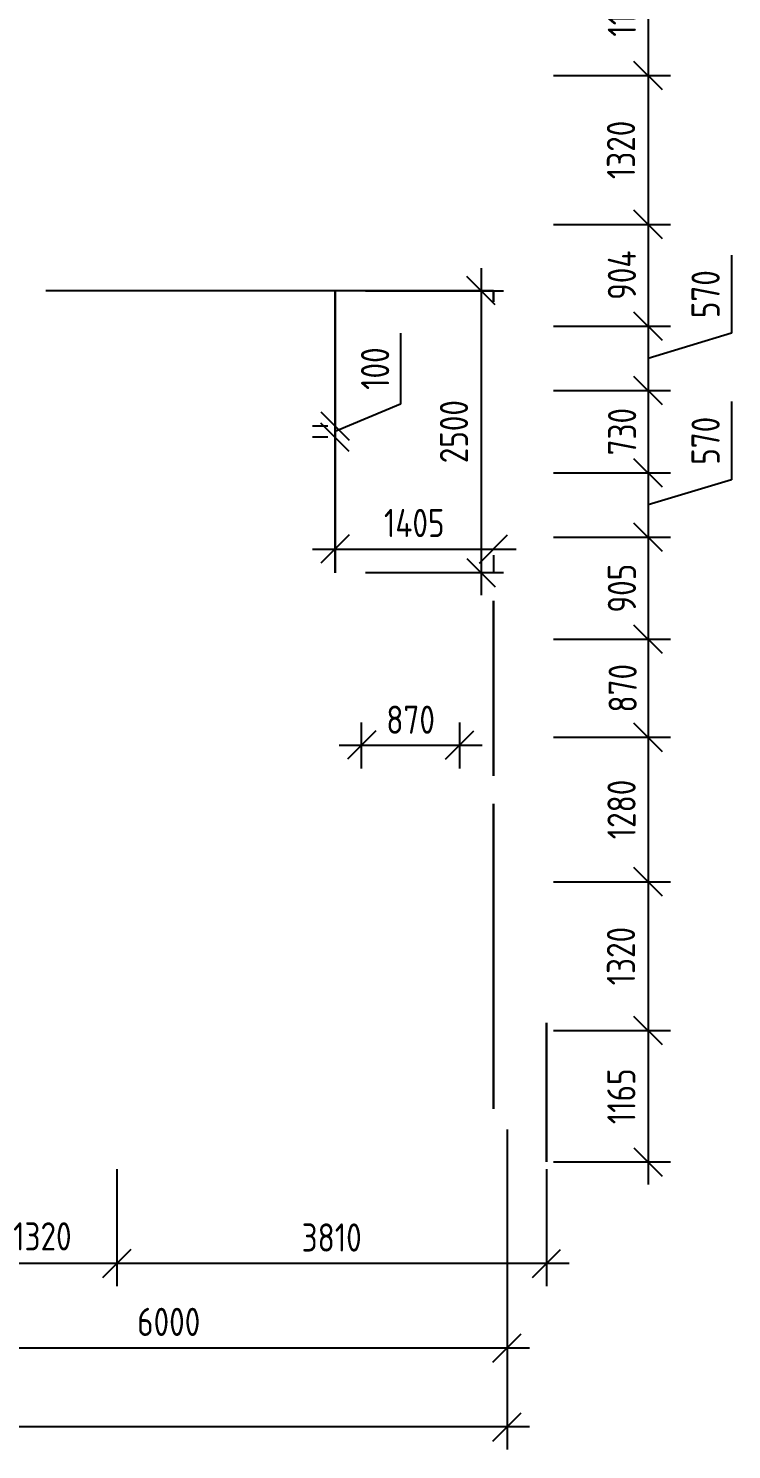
# Model space of a CAD drawing. Header units: millimetres. Extents: x 12894 to 67830, y 12768 to 34464.
# Drawn here: x 61595 to 67830, y 12768 to 25368 of the extents above; entities that cross this region are included whole.
import ezdxf

# ---------------------------------------------------------------- set-up
doc = ezdxf.new("R2010")
doc.units = ezdxf.units.MM
doc.layers.add('СПДС_ЛЕСТНИЦЫ', color=32, linetype='Continuous', lineweight=30)
doc.layers.add('СПДС_РАЗМЕРЫ', color=152, linetype='Continuous', lineweight=25)
doc.styles.add('ГОСТ 2.304', font='CS_Gost2304.shx')
doc.dimstyles.new('СПДС', dxfattribs={"dimscale": 100, "dimtxt": 2.5, "dimasz": 2.5, "dimexe": 2, "dimexo": 0.625, "dimgap": 1, "dimtad": 1, "dimdec": 0, "dimtxsty": 'ГОСТ 2.304', "dimblk": 'OBLIQUE', "dimblk1": 'OBLIQUE', "dimblk2": 'OBLIQUE', "dimcen": 2.5, "dimdle": 2, "dimadec": 0, "dimazin": 2, "dimtfac": 0.75, "dimtdec": 4, "dimtmove": 1, "dimatfit": 3, "dimfxl": 1, "dimtfill": 1, "dimtolj": 1, "dimarcsym": 1})

# ---------------------------------------------------------------- blocks, each defined once
blk = doc.blocks.new('_Oblique')
at = {"color": 0, "linetype": 'ByBlock', "lineweight": -2}
blk.add_line((-0.5, -0.5), (0.5, 0.5), dxfattribs=at)
blk = doc.blocks.new('*D38')
at = {"layer": 'Defpoints', "color": 0, "ltscale": 100}
for p in [(53839, 15668), (65839, 15668), (53839, 12968)]:
    blk.add_point(p, dxfattribs=at)
at = {"layer": 'СПДС_РАЗМЕРЫ', "color": 0, "lineweight": -2, "ltscale": 100}
for p, q in [((53839, 15605), (53839, 12768)), ((65839, 15605), (65839, 12768)), ((66039, 12968), (53639, 12968))]:
    blk.add_line(p, q, dxfattribs=at)
at = {"layer": 'СПДС_РАЗМЕРЫ', "color": 0, "lineweight": -2, "ltscale": 100, "xscale": 250, "yscale": 250, "zscale": 250, "rotation": 180}
blk.add_blockref('_Oblique', (53839, 12968), dxfattribs=at)
at = {"layer": 'СПДС_РАЗМЕРЫ', "color": 0, "lineweight": -2, "ltscale": 100, "xscale": 250, "yscale": 250, "zscale": 250}
blk.add_blockref('_Oblique', (65839, 12968), dxfattribs=at)
at = {"layer": 'СПДС_РАЗМЕРЫ', "color": 0, "lineweight": 25, "ltscale": 100, "insert": (59839, 13202), "char_height": 250, "attachment_point": 5, "style": 'ГОСТ 2.304', "bg_fill": 3, "box_fill_scale": 1.1, "bg_fill_color": 256, "bg_fill_true_color": 13158600, "bg_fill_transparency": 0}
blk.add_mtext('\\A1;12000', dxfattribs=at)
blk = doc.blocks.new('*D42')
at = {"layer": 'Defpoints', "color": 0, "ltscale": 100}
for p in [(59839, 15668), (65839, 15668), (59839, 13668)]:
    blk.add_point(p, dxfattribs=at)
at = {"layer": 'СПДС_РАЗМЕРЫ', "color": 0, "lineweight": -2, "ltscale": 100}
for p, q in [((59839, 15605), (59839, 13468)), ((65839, 15605), (65839, 13468)), ((66039, 13668), (59639, 13668))]:
    blk.add_line(p, q, dxfattribs=at)
at = {"layer": 'СПДС_РАЗМЕРЫ', "color": 0, "lineweight": -2, "ltscale": 100, "xscale": 250, "yscale": 250, "zscale": 250, "rotation": 180}
blk.add_blockref('_Oblique', (59839, 13668), dxfattribs=at)
at = {"layer": 'СПДС_РАЗМЕРЫ', "color": 0, "lineweight": -2, "ltscale": 100, "xscale": 250, "yscale": 250, "zscale": 250}
blk.add_blockref('_Oblique', (65839, 13668), dxfattribs=at)
at = {"layer": 'СПДС_РАЗМЕРЫ', "color": 0, "lineweight": 25, "ltscale": 100, "insert": (62839, 13900), "char_height": 250, "attachment_point": 5, "style": 'ГОСТ 2.304', "bg_fill": 3, "box_fill_scale": 1.1, "bg_fill_color": 256, "bg_fill_true_color": 13158600, "bg_fill_transparency": 0}
blk.add_mtext('\\A1;6000', dxfattribs=at)
blk = doc.blocks.new('*D94')
at = {"layer": 'Defpoints', "color": 0, "ltscale": 100}
for p in [(62379, 15318), (66189, 15318), (62379, 14418)]:
    blk.add_point(p, dxfattribs=at)
at = {"layer": 'СПДС_РАЗМЕРЫ', "color": 0, "lineweight": -2, "ltscale": 100}
for p, q in [((62379, 15255), (62379, 14218)), ((66189, 15255), (66189, 14218)), ((66389, 14418), (62179, 14418))]:
    blk.add_line(p, q, dxfattribs=at)
at = {"layer": 'СПДС_РАЗМЕРЫ', "color": 0, "lineweight": -2, "ltscale": 100, "xscale": 250, "yscale": 250, "zscale": 250, "rotation": 180}
blk.add_blockref('_Oblique', (62379, 14418), dxfattribs=at)
at = {"layer": 'СПДС_РАЗМЕРЫ', "color": 0, "lineweight": -2, "ltscale": 100, "xscale": 250, "yscale": 250, "zscale": 250}
blk.add_blockref('_Oblique', (66189, 14418), dxfattribs=at)
at = {"layer": 'СПДС_РАЗМЕРЫ', "color": 0, "ltscale": 100, "insert": (64284, 14648), "char_height": 250, "attachment_point": 5, "style": 'ГОСТ 2.304', "bg_fill": 3, "box_fill_scale": 1.1, "bg_fill_color": 256, "bg_fill_true_color": 13158600, "bg_fill_transparency": 0}
blk.add_mtext('\\A1;3810', dxfattribs=at)
blk = doc.blocks.new('*D95')
at = {"layer": 'Defpoints', "color": 0, "ltscale": 100}
for p in [(61059, 15318), (62379, 15318), (61059, 14418)]:
    blk.add_point(p, dxfattribs=at)
at = {"layer": 'СПДС_РАЗМЕРЫ', "color": 0, "lineweight": -2, "ltscale": 100}
for p, q in [((61059, 15255), (61059, 14218)), ((62379, 15255), (62379, 14218)), ((62579, 14418), (60859, 14418))]:
    blk.add_line(p, q, dxfattribs=at)
at = {"layer": 'СПДС_РАЗМЕРЫ', "color": 0, "lineweight": -2, "ltscale": 100, "xscale": 250, "yscale": 250, "zscale": 250, "rotation": 180}
blk.add_blockref('_Oblique', (61059, 14418), dxfattribs=at)
at = {"layer": 'СПДС_РАЗМЕРЫ', "color": 0, "lineweight": -2, "ltscale": 100, "xscale": 250, "yscale": 250, "zscale": 250}
blk.add_blockref('_Oblique', (62379, 14418), dxfattribs=at)
at = {"layer": 'СПДС_РАЗМЕРЫ', "color": 0, "ltscale": 100, "insert": (61719, 14658), "char_height": 250, "attachment_point": 5, "style": 'ГОСТ 2.304', "bg_fill": 3, "box_fill_scale": 1.1, "bg_fill_color": 256, "bg_fill_true_color": 13158600, "bg_fill_transparency": 0}
blk.add_mtext('\\A1;1320', dxfattribs=at)
blk = doc.blocks.new('*D116')
at = {"layer": 'Defpoints', "color": 0, "ltscale": 100}
for p in [(53839, 15668), (65839, 15668), (53839, 12968)]:
    blk.add_point(p, dxfattribs=at)
at = {"layer": 'СПДС_РАЗМЕРЫ', "color": 0, "lineweight": -2, "ltscale": 100}
for p, q in [((53839, 15605), (53839, 12768)), ((65839, 15605), (65839, 12768)), ((66039, 12968), (53639, 12968))]:
    blk.add_line(p, q, dxfattribs=at)
at = {"layer": 'СПДС_РАЗМЕРЫ', "color": 0, "lineweight": -2, "ltscale": 100, "xscale": 250, "yscale": 250, "zscale": 250, "rotation": 180}
blk.add_blockref('_Oblique', (53839, 12968), dxfattribs=at)
at = {"layer": 'СПДС_РАЗМЕРЫ', "color": 0, "lineweight": -2, "ltscale": 100, "xscale": 250, "yscale": 250, "zscale": 250}
blk.add_blockref('_Oblique', (65839, 12968), dxfattribs=at)
at = {"layer": 'СПДС_РАЗМЕРЫ', "color": 0, "lineweight": 25, "ltscale": 100, "insert": (59839, 13202), "char_height": 250, "attachment_point": 5, "style": 'ГОСТ 2.304', "bg_fill": 3, "box_fill_scale": 1.1, "bg_fill_color": 256, "bg_fill_true_color": 13158600, "bg_fill_transparency": 0}
blk.add_mtext('\\A1;12000', dxfattribs=at)
blk = doc.blocks.new('*D120')
at = {"layer": 'Defpoints', "color": 0, "ltscale": 100}
for p in [(59839, 15668), (65839, 15668), (59839, 13668)]:
    blk.add_point(p, dxfattribs=at)
at = {"layer": 'СПДС_РАЗМЕРЫ', "color": 0, "lineweight": -2, "ltscale": 100}
for p, q in [((59839, 15605), (59839, 13468)), ((65839, 15605), (65839, 13468)), ((66039, 13668), (59639, 13668))]:
    blk.add_line(p, q, dxfattribs=at)
at = {"layer": 'СПДС_РАЗМЕРЫ', "color": 0, "lineweight": -2, "ltscale": 100, "xscale": 250, "yscale": 250, "zscale": 250, "rotation": 180}
blk.add_blockref('_Oblique', (59839, 13668), dxfattribs=at)
at = {"layer": 'СПДС_РАЗМЕРЫ', "color": 0, "lineweight": -2, "ltscale": 100, "xscale": 250, "yscale": 250, "zscale": 250}
blk.add_blockref('_Oblique', (65839, 13668), dxfattribs=at)
at = {"layer": 'СПДС_РАЗМЕРЫ', "color": 0, "lineweight": 25, "ltscale": 100, "insert": (62839, 13900), "char_height": 250, "attachment_point": 5, "style": 'ГОСТ 2.304', "bg_fill": 3, "box_fill_scale": 1.1, "bg_fill_color": 256, "bg_fill_true_color": 13158600, "bg_fill_transparency": 0}
blk.add_mtext('\\A1;6000', dxfattribs=at)
blk = doc.blocks.new('*D156')
at = {"layer": 'Defpoints', "color": 0, "ltscale": 100}
for p in [(66189, 26138), (66189, 24951), (67089, 24951)]:
    blk.add_point(p, dxfattribs=at)
at = {"layer": 'СПДС_РАЗМЕРЫ', "color": 0, "lineweight": -2, "ltscale": 100}
for p, q in [((67089, 26338), (67089, 24751)), ((66251, 26138), (67289, 26138)), ((66251, 24951), (67289, 24951))]:
    blk.add_line(p, q, dxfattribs=at)
at = {"layer": 'СПДС_РАЗМЕРЫ', "color": 0, "lineweight": -2, "ltscale": 100, "xscale": 250, "yscale": 250, "zscale": 250}
for p, rotation in [((67089, 26138), 90), ((67089, 24951), 270)]:
    blk.add_blockref('_Oblique', p, dxfattribs=dict(at, rotation=rotation))
at = {"layer": 'СПДС_РАЗМЕРЫ', "color": 0, "ltscale": 100, "insert": (66857, 25545), "char_height": 250, "attachment_point": 5, "rotation": 90, "style": 'ГОСТ 2.304', "bg_fill": 3, "box_fill_scale": 1.1, "bg_fill_color": 256, "bg_fill_true_color": 13158600, "bg_fill_transparency": 0}
blk.add_mtext('\\A1;1186', dxfattribs=at)
blk = doc.blocks.new('*D157')
at = {"layer": 'Defpoints', "color": 0, "ltscale": 100}
for p in [(66189, 24951), (66189, 23631), (67089, 23631)]:
    blk.add_point(p, dxfattribs=at)
at = {"layer": 'СПДС_РАЗМЕРЫ', "color": 0, "lineweight": -2, "ltscale": 100}
for p, q in [((67089, 25151), (67089, 23431)), ((66251, 24951), (67289, 24951)), ((66251, 23631), (67289, 23631))]:
    blk.add_line(p, q, dxfattribs=at)
at = {"layer": 'СПДС_РАЗМЕРЫ', "color": 0, "lineweight": -2, "ltscale": 100, "xscale": 250, "yscale": 250, "zscale": 250}
for p, rotation in [((67089, 24951), 90), ((67089, 23631), 270)]:
    blk.add_blockref('_Oblique', p, dxfattribs=dict(at, rotation=rotation))
at = {"layer": 'СПДС_РАЗМЕРЫ', "color": 0, "ltscale": 100, "insert": (66849, 24291), "char_height": 250, "attachment_point": 5, "rotation": 90, "style": 'ГОСТ 2.304', "bg_fill": 3, "box_fill_scale": 1.1, "bg_fill_color": 256, "bg_fill_true_color": 13158600, "bg_fill_transparency": 0}
blk.add_mtext('\\A1;1320', dxfattribs=at)
blk = doc.blocks.new('*D158')
at = {"layer": 'Defpoints', "color": 0, "ltscale": 100}
for p in [(66189, 23631), (66189, 22728), (67089, 22728)]:
    blk.add_point(p, dxfattribs=at)
at = {"layer": 'СПДС_РАЗМЕРЫ', "color": 0, "lineweight": -2, "ltscale": 100}
for p, q in [((67089, 23831), (67089, 22528)), ((66251, 23631), (67289, 23631)), ((66251, 22728), (67289, 22728))]:
    blk.add_line(p, q, dxfattribs=at)
at = {"layer": 'СПДС_РАЗМЕРЫ', "color": 0, "lineweight": -2, "ltscale": 100, "xscale": 250, "yscale": 250, "zscale": 250}
for p, rotation in [((67089, 23631), 90), ((67089, 22728), 270)]:
    blk.add_blockref('_Oblique', p, dxfattribs=dict(at, rotation=rotation))
at = {"layer": 'СПДС_РАЗМЕРЫ', "color": 0, "ltscale": 100, "insert": (66857, 23180), "char_height": 250, "attachment_point": 5, "rotation": 90, "style": 'ГОСТ 2.304', "bg_fill": 3, "box_fill_scale": 1.1, "bg_fill_color": 256, "bg_fill_true_color": 13158600, "bg_fill_transparency": 0}
blk.add_mtext('\\A1;904', dxfattribs=at)
blk = doc.blocks.new('*D159')
at = {"layer": 'Defpoints', "color": 0, "ltscale": 100}
for p in [(66189, 22728), (66189, 22158), (67089, 22158)]:
    blk.add_point(p, dxfattribs=at)
at = {"layer": 'СПДС_РАЗМЕРЫ', "color": 0, "lineweight": -2, "ltscale": 100}
for p, q in [((67830, 23359), (67830, 22665)), ((67089, 22928), (67089, 21958)), ((66251, 22728), (67289, 22728)), ((67830, 22665), (67089, 22443)), ((66251, 22158), (67289, 22158))]:
    blk.add_line(p, q, dxfattribs=at)
at = {"layer": 'СПДС_РАЗМЕРЫ', "color": 0, "lineweight": -2, "ltscale": 100, "xscale": 250, "yscale": 250, "zscale": 250}
for p, rotation in [((67089, 22728), 90), ((67089, 22158), 270)]:
    blk.add_blockref('_Oblique', p, dxfattribs=dict(at, rotation=rotation))
at = {"layer": 'СПДС_РАЗМЕРЫ', "color": 0, "ltscale": 100, "insert": (67599, 23012), "char_height": 250, "attachment_point": 5, "rotation": 90, "style": 'ГОСТ 2.304', "bg_fill": 3, "box_fill_scale": 1.1, "bg_fill_color": 256, "bg_fill_true_color": 13158600, "bg_fill_transparency": 0}
blk.add_mtext('\\A1;570', dxfattribs=at)
blk = doc.blocks.new('*D160')
at = {"layer": 'Defpoints', "color": 0, "ltscale": 100}
for p in [(66189, 22158), (66189, 21428), (67089, 21428)]:
    blk.add_point(p, dxfattribs=at)
at = {"layer": 'СПДС_РАЗМЕРЫ', "color": 0, "lineweight": -2, "ltscale": 100}
for p, q in [((67089, 22358), (67089, 21228)), ((66251, 22158), (67289, 22158)), ((66251, 21428), (67289, 21428))]:
    blk.add_line(p, q, dxfattribs=at)
at = {"layer": 'СПДС_РАЗМЕРЫ', "color": 0, "lineweight": -2, "ltscale": 100, "xscale": 250, "yscale": 250, "zscale": 250}
for p, rotation in [((67089, 22158), 90), ((67089, 21428), 270)]:
    blk.add_blockref('_Oblique', p, dxfattribs=dict(at, rotation=rotation))
at = {"layer": 'СПДС_РАЗМЕРЫ', "color": 0, "ltscale": 100, "insert": (66859, 21793), "char_height": 250, "attachment_point": 5, "rotation": 90, "style": 'ГОСТ 2.304', "bg_fill": 3, "box_fill_scale": 1.1, "bg_fill_color": 256, "bg_fill_true_color": 13158600, "bg_fill_transparency": 0}
blk.add_mtext('\\A1;730', dxfattribs=at)
blk = doc.blocks.new('*D161')
at = {"layer": 'Defpoints', "color": 0, "ltscale": 100}
for p in [(66189, 21428), (66189, 20858), (67089, 20858)]:
    blk.add_point(p, dxfattribs=at)
at = {"layer": 'СПДС_РАЗМЕРЫ', "color": 0, "lineweight": -2, "ltscale": 100}
for p, q in [((67830, 22059), (67830, 21365)), ((67089, 21628), (67089, 20658)), ((66251, 21428), (67289, 21428)), ((67830, 21365), (67089, 21143)), ((66251, 20858), (67289, 20858))]:
    blk.add_line(p, q, dxfattribs=at)
at = {"layer": 'СПДС_РАЗМЕРЫ', "color": 0, "lineweight": -2, "ltscale": 100, "xscale": 250, "yscale": 250, "zscale": 250}
for p, rotation in [((67089, 21428), 90), ((67089, 20858), 270)]:
    blk.add_blockref('_Oblique', p, dxfattribs=dict(at, rotation=rotation))
at = {"layer": 'СПДС_РАЗМЕРЫ', "color": 0, "ltscale": 100, "insert": (67599, 21712), "char_height": 250, "attachment_point": 5, "rotation": 90, "style": 'ГОСТ 2.304', "bg_fill": 3, "box_fill_scale": 1.1, "bg_fill_color": 256, "bg_fill_true_color": 13158600, "bg_fill_transparency": 0}
blk.add_mtext('\\A1;570', dxfattribs=at)
blk = doc.blocks.new('*D162')
at = {"layer": 'Defpoints', "color": 0, "ltscale": 100}
for p in [(66189, 20858), (66189, 19953), (67089, 19953)]:
    blk.add_point(p, dxfattribs=at)
at = {"layer": 'СПДС_РАЗМЕРЫ', "color": 0, "lineweight": -2, "ltscale": 100}
for p, q in [((67089, 21058), (67089, 19753)), ((66251, 20858), (67289, 20858)), ((66251, 19953), (67289, 19953))]:
    blk.add_line(p, q, dxfattribs=at)
at = {"layer": 'СПДС_РАЗМЕРЫ', "color": 0, "lineweight": -2, "ltscale": 100, "xscale": 250, "yscale": 250, "zscale": 250}
for p, rotation in [((67089, 20858), 90), ((67089, 19953), 270)]:
    blk.add_blockref('_Oblique', p, dxfattribs=dict(at, rotation=rotation))
at = {"layer": 'СПДС_РАЗМЕРЫ', "color": 0, "ltscale": 100, "insert": (66857, 20405), "char_height": 250, "attachment_point": 5, "rotation": 90, "style": 'ГОСТ 2.304', "bg_fill": 3, "box_fill_scale": 1.1, "bg_fill_color": 256, "bg_fill_true_color": 13158600, "bg_fill_transparency": 0}
blk.add_mtext('\\A1;905', dxfattribs=at)
blk = doc.blocks.new('*D163')
at = {"layer": 'Defpoints', "color": 0, "ltscale": 100}
for p in [(66189, 19953), (66189, 19083), (67089, 19083)]:
    blk.add_point(p, dxfattribs=at)
at = {"layer": 'СПДС_РАЗМЕРЫ', "color": 0, "lineweight": -2, "ltscale": 100}
for p, q in [((67089, 20153), (67089, 18883)), ((66251, 19953), (67289, 19953)), ((66251, 19083), (67289, 19083))]:
    blk.add_line(p, q, dxfattribs=at)
at = {"layer": 'СПДС_РАЗМЕРЫ', "color": 0, "lineweight": -2, "ltscale": 100, "xscale": 250, "yscale": 250, "zscale": 250}
for p, rotation in [((67089, 19953), 90), ((67089, 19083), 270)]:
    blk.add_blockref('_Oblique', p, dxfattribs=dict(at, rotation=rotation))
at = {"layer": 'СПДС_РАЗМЕРЫ', "color": 0, "ltscale": 100, "insert": (66864, 19518), "char_height": 250, "attachment_point": 5, "rotation": 90, "style": 'ГОСТ 2.304', "bg_fill": 3, "box_fill_scale": 1.1, "bg_fill_color": 256, "bg_fill_true_color": 13158600, "bg_fill_transparency": 0}
blk.add_mtext('\\A1;870', dxfattribs=at)
blk = doc.blocks.new('*D174')
at = {"layer": 'Defpoints', "color": 0, "ltscale": 100}
for p in [(66189, 19083), (66189, 17803), (67089, 17803)]:
    blk.add_point(p, dxfattribs=at)
at = {"layer": 'СПДС_РАЗМЕРЫ', "color": 0, "lineweight": -2, "ltscale": 100}
for p, q in [((67089, 19283), (67089, 17603)), ((66251, 19083), (67289, 19083)), ((66251, 17803), (67289, 17803))]:
    blk.add_line(p, q, dxfattribs=at)
at = {"layer": 'СПДС_РАЗМЕРЫ', "color": 0, "lineweight": -2, "ltscale": 100, "xscale": 250, "yscale": 250, "zscale": 250}
for p, rotation in [((67089, 19083), 90), ((67089, 17803), 270)]:
    blk.add_blockref('_Oblique', p, dxfattribs=dict(at, rotation=rotation))
at = {"layer": 'СПДС_РАЗМЕРЫ', "color": 0, "ltscale": 100, "insert": (66854, 18443), "char_height": 250, "attachment_point": 5, "rotation": 90, "style": 'ГОСТ 2.304', "bg_fill": 3, "box_fill_scale": 1.1, "bg_fill_color": 256, "bg_fill_true_color": 13158600, "bg_fill_transparency": 0}
blk.add_mtext('\\A1;1280', dxfattribs=at)
blk = doc.blocks.new('*D175')
at = {"layer": 'Defpoints', "color": 0, "ltscale": 100}
for p in [(66189, 17803), (66189, 16483), (67089, 16483)]:
    blk.add_point(p, dxfattribs=at)
at = {"layer": 'СПДС_РАЗМЕРЫ', "color": 0, "lineweight": -2, "ltscale": 100}
for p, q in [((67089, 18003), (67089, 16283)), ((66251, 17803), (67289, 17803)), ((66251, 16483), (67289, 16483))]:
    blk.add_line(p, q, dxfattribs=at)
at = {"layer": 'СПДС_РАЗМЕРЫ', "color": 0, "lineweight": -2, "ltscale": 100, "xscale": 250, "yscale": 250, "zscale": 250}
for p, rotation in [((67089, 17803), 90), ((67089, 16483), 270)]:
    blk.add_blockref('_Oblique', p, dxfattribs=dict(at, rotation=rotation))
at = {"layer": 'СПДС_РАЗМЕРЫ', "color": 0, "ltscale": 100, "insert": (66849, 17143), "char_height": 250, "attachment_point": 5, "rotation": 90, "style": 'ГОСТ 2.304', "bg_fill": 3, "box_fill_scale": 1.1, "bg_fill_color": 256, "bg_fill_true_color": 13158600, "bg_fill_transparency": 0}
blk.add_mtext('\\A1;1320', dxfattribs=at)
blk = doc.blocks.new('*D176')
at = {"layer": 'Defpoints', "color": 0, "ltscale": 100}
for p in [(66189, 16483), (66189, 15318), (67089, 15318)]:
    blk.add_point(p, dxfattribs=at)
at = {"layer": 'СПДС_РАЗМЕРЫ', "color": 0, "lineweight": -2, "ltscale": 100}
for p, q in [((67089, 16683), (67089, 15118)), ((66251, 16483), (67289, 16483)), ((66251, 15318), (67289, 15318))]:
    blk.add_line(p, q, dxfattribs=at)
at = {"layer": 'СПДС_РАЗМЕРЫ', "color": 0, "lineweight": -2, "ltscale": 100, "xscale": 250, "yscale": 250, "zscale": 250}
for p, rotation in [((67089, 16483), 90), ((67089, 15318), 270)]:
    blk.add_blockref('_Oblique', p, dxfattribs=dict(at, rotation=rotation))
at = {"layer": 'СПДС_РАЗМЕРЫ', "color": 0, "ltscale": 100, "insert": (66852, 15900), "char_height": 250, "attachment_point": 5, "rotation": 90, "style": 'ГОСТ 2.304', "bg_fill": 3, "box_fill_scale": 1.1, "bg_fill_color": 256, "bg_fill_true_color": 13158600, "bg_fill_transparency": 0}
blk.add_mtext('\\A1;1165', dxfattribs=at)
blk = doc.blocks.new('*D177')
at = {"layer": 'Defpoints', "color": 0, "ltscale": 100}
for p in [(64314, 20759), (65719, 20759), (65719, 20752)]:
    blk.add_point(p, dxfattribs=at)
at = {"layer": 'СПДС_РАЗМЕРЫ', "color": 0, "lineweight": -2, "ltscale": 100}
for p, q in [((64114, 20752), (65919, 20752)), ((64314, 20697), (64314, 20552)), ((65719, 20697), (65719, 20552))]:
    blk.add_line(p, q, dxfattribs=at)
at = {"layer": 'СПДС_РАЗМЕРЫ', "color": 0, "lineweight": -2, "ltscale": 100, "xscale": 250, "yscale": 250, "zscale": 250, "rotation": 180}
blk.add_blockref('_Oblique', (64314, 20752), dxfattribs=at)
at = {"layer": 'СПДС_РАЗМЕРЫ', "color": 0, "lineweight": -2, "ltscale": 100, "xscale": 250, "yscale": 250, "zscale": 250}
blk.add_blockref('_Oblique', (65719, 20752), dxfattribs=at)
at = {"layer": 'СПДС_РАЗМЕРЫ', "color": 0, "ltscale": 100, "insert": (65016, 20983), "char_height": 250, "attachment_point": 5, "style": 'ГОСТ 2.304', "bg_fill": 3, "box_fill_scale": 1.1, "bg_fill_color": 256, "bg_fill_true_color": 13158600, "bg_fill_transparency": 0}
blk.add_mtext('\\A1;1405', dxfattribs=at)
blk = doc.blocks.new('*D178')
at = {"layer": 'Defpoints', "color": 0, "ltscale": 100}
for p in [(64521, 23043), (64521, 20543), (65608, 20543)]:
    blk.add_point(p, dxfattribs=at)
at = {"layer": 'СПДС_РАЗМЕРЫ', "color": 0, "lineweight": -2, "ltscale": 100}
for p, q in [((65608, 23243), (65608, 20343)), ((64583, 23043), (65808, 23043)), ((64583, 20543), (65808, 20543))]:
    blk.add_line(p, q, dxfattribs=at)
at = {"layer": 'СПДС_РАЗМЕРЫ', "color": 0, "lineweight": -2, "ltscale": 100, "xscale": 250, "yscale": 250, "zscale": 250}
for p, rotation in [((65608, 23043), 90), ((65608, 20543), 270)]:
    blk.add_blockref('_Oblique', p, dxfattribs=dict(at, rotation=rotation))
at = {"layer": 'СПДС_РАЗМЕРЫ', "color": 0, "ltscale": 100, "insert": (65368, 21793), "char_height": 250, "attachment_point": 5, "rotation": 90, "style": 'ГОСТ 2.304', "bg_fill": 3, "box_fill_scale": 1.1, "bg_fill_color": 256, "bg_fill_true_color": 13158600, "bg_fill_transparency": 0}
blk.add_mtext('\\A1;2500', dxfattribs=at)
blk = doc.blocks.new('*D179')
at = {"layer": 'Defpoints', "color": 0, "ltscale": 100}
for p in [(64314, 21843), (64314, 21743), (64314, 21743)]:
    blk.add_point(p, dxfattribs=at)
at = {"layer": 'СПДС_РАЗМЕРЫ', "color": 0, "lineweight": -2, "ltscale": 100}
for p, q in [((64894, 22667), (64894, 22036)), ((64314, 22043), (64314, 21543)), ((64894, 22036), (64314, 21793)), ((64251, 21843), (64114, 21843)), ((64251, 21743), (64114, 21743))]:
    blk.add_line(p, q, dxfattribs=at)
at = {"layer": 'СПДС_РАЗМЕРЫ', "color": 0, "lineweight": -2, "ltscale": 100, "xscale": 250, "yscale": 250, "zscale": 250}
for p, rotation in [((64314, 21843), 270), ((64314, 21743), 90)]:
    blk.add_blockref('_Oblique', p, dxfattribs=dict(at, rotation=rotation))
at = {"layer": 'СПДС_РАЗМЕРЫ', "color": 0, "ltscale": 100, "insert": (64669, 22352), "char_height": 250, "attachment_point": 5, "rotation": 90, "style": 'ГОСТ 2.304', "bg_fill": 3, "box_fill_scale": 1.1, "bg_fill_color": 256, "bg_fill_true_color": 13158600, "bg_fill_transparency": 0}
blk.add_mtext('\\A1;100', dxfattribs=at)
blk = doc.blocks.new('*D301')
at = {"layer": 'Defpoints', "color": 0, "ltscale": 100}
for p in [(65419, 19014), (64549, 18743), (65419, 18743)]:
    blk.add_point(p, dxfattribs=at)
at = {"layer": 'СПДС_РАЗМЕРЫ', "color": 0, "lineweight": -2, "ltscale": 100}
for p, q in [((64549, 18805), (64549, 19214)), ((65419, 18805), (65419, 19214)), ((64349, 19014), (65619, 19014))]:
    blk.add_line(p, q, dxfattribs=at)
at = {"layer": 'СПДС_РАЗМЕРЫ', "color": 0, "lineweight": -2, "ltscale": 100, "xscale": 250, "yscale": 250, "zscale": 250, "rotation": 180}
blk.add_blockref('_Oblique', (64549, 19014), dxfattribs=at)
at = {"layer": 'СПДС_РАЗМЕРЫ', "color": 0, "lineweight": -2, "ltscale": 100, "xscale": 250, "yscale": 250, "zscale": 250}
blk.add_blockref('_Oblique', (65419, 19014), dxfattribs=at)
at = {"layer": 'СПДС_РАЗМЕРЫ', "color": 0, "ltscale": 100, "insert": (64984, 19239), "char_height": 250, "attachment_point": 5, "style": 'ГОСТ 2.304', "bg_fill": 3, "box_fill_scale": 1.1, "bg_fill_color": 256, "bg_fill_true_color": 13158600, "bg_fill_transparency": 0}
blk.add_mtext('\\A1;870', dxfattribs=at)

msp = doc.modelspace()

# ---------------------------------------------------------------- linework, layer by layer
at = {"ltscale": 100}
for p, q in [((64449, 23042.7), (61749, 23042.7)), ((65719, 23042.7), (64449, 23042.7))]:
    msp.add_line(p, q, dxfattribs=at)
at = {"layer": 'СПДС_ЛЕСТНИЦЫ', "ltscale": 100}
for p, q in [((64314, 23042.7), (64314, 20542.7)), ((65719, 23042.7), (65719, 22942.7)), ((64314, 21671.1), (64314, 22168)), ((65719, 18742.7), (65719, 20292.7)), ((65719, 18492.7), (65719, 15787.7)), ((65719, 18492.7), (65719, 15787.7)), ((66189, 15317.7), (66189, 16552.7))]:
    msp.add_line(p, q, dxfattribs=at)

# ---------------------------------------------------------------- dimensions: what is measured, and where the dimension line sits
at = {"layer": 'СПДС_РАЗМЕРЫ', "ltscale": 100}
dim = msp.add_linear_dim(base=(67089, 24951.3), p1=(66189, 26137.7), p2=(66189, 24951.3), angle=90, dimstyle='СПДС', dxfattribs=at)
dim.commit()
dim.dimension.update_dxf_attribs({"geometry": '*D156', "text_midpoint": (66856.7, 25544.5)})
dim = msp.add_linear_dim(base=(65419, 19014.3), p1=(64549, 18742.7), p2=(65419, 18742.7), dimstyle='СПДС', dxfattribs=at)
dim.commit()
dim.dimension.update_dxf_attribs({"geometry": '*D301', "text_midpoint": (64984, 19239.3)})
at = {"layer": 'СПДС_РАЗМЕРЫ', "lineweight": 25, "ltscale": 100}
dim = msp.add_linear_dim(base=(53839, 12967.7), p1=(65839, 15667.7), p2=(53839, 15667.7), dimstyle='СПДС', dxfattribs=at)
dim.commit()
dim.dimension.update_dxf_attribs({"geometry": '*D38', "text_midpoint": (59839, 13202.4)})

# ---------------------------------------------------------------- next in the draw order: dimensions: what is measured, and where the dimension line sits
at = {"layer": 'СПДС_РАЗМЕРЫ', "ltscale": 100}
dim = msp.add_linear_dim(base=(67089, 23631.3), p1=(66189, 24951.3), p2=(66189, 23631.3), angle=90, dimstyle='СПДС', dxfattribs=at)
dim.commit()
dim.dimension.update_dxf_attribs({"geometry": '*D157', "text_midpoint": (66849.1, 24291.3)})
dim = msp.add_linear_dim(base=(65719, 20752.4), p1=(64314, 20759.3), p2=(65719, 20759.3), dimstyle='СПДС', dxfattribs=at)
dim.commit()
dim.dimension.update_dxf_attribs({"geometry": '*D177', "text_midpoint": (65016.5, 20982.6)})
at = {"layer": 'СПДС_РАЗМЕРЫ', "lineweight": 25, "ltscale": 100}
dim = msp.add_linear_dim(base=(59839, 13667.7), p1=(65839, 15667.7), p2=(59839, 15667.7), dimstyle='СПДС', dxfattribs=at)
dim.commit()
dim.dimension.update_dxf_attribs({"geometry": '*D42', "text_midpoint": (62839, 13899.9)})

# ---------------------------------------------------------------- next in the draw order: dimensions: what is measured, and where the dimension line sits
at = {"layer": 'СПДС_РАЗМЕРЫ', "ltscale": 100}
for base, p1, p2, picture, middle in [((67089, 22727.7), (66189, 23631.3), (66189, 22727.7), '*D158', (66856.7, 23179.5)), ((65607.9, 20542.7), (64521, 23042.7), (64521, 20542.7), '*D178', (65368.1, 21792.7))]:
    dim = msp.add_linear_dim(base=base, p1=p1, p2=p2, angle=90, dimstyle='СПДС', dxfattribs=at)
    dim.commit()
    dim.dimension.update_dxf_attribs({"geometry": picture, "text_midpoint": middle})
dim = msp.add_linear_dim(base=(62379, 14417.7), p1=(66189, 15317.7), p2=(62379, 15317.7), dimstyle='СПДС', dxfattribs=at)
dim.commit()
dim.dimension.update_dxf_attribs({"geometry": '*D94', "text_midpoint": (64284, 14647.9)})

# ---------------------------------------------------------------- next in the draw order: dimensions: what is measured, and where the dimension line sits
dim = msp.add_linear_dim(base=(67089, 22157.7), p1=(66189, 22727.7), p2=(66189, 22157.7), angle=90, dimstyle='СПДС', dxfattribs=at)
dim.commit()
dim.dimension.update_dxf_attribs({"geometry": '*D159', "text_midpoint": (67599.3, 22764.9)})
dim = msp.add_linear_dim(base=(64314, 21742.7), p1=(64314, 21842.7), p2=(64314, 21742.7), angle=90, dimstyle='СПДС', dxfattribs=at)
dim.commit()
dim.dimension.update_dxf_attribs({"geometry": '*D179', "text_midpoint": (64893.7, 22136.1), "dimtype": 160})
dim = msp.add_linear_dim(base=(61059, 14417.7), p1=(62379, 15317.7), p2=(61059, 15317.7), dimstyle='СПДС', dxfattribs=at)
dim.commit()
dim.dimension.update_dxf_attribs({"geometry": '*D95', "text_midpoint": (61719, 14657.6)})

# ---------------------------------------------------------------- next in the draw order: dimensions: what is measured, and where the dimension line sits
dim = msp.add_linear_dim(base=(67089, 21427.7), p1=(66189, 22157.7), p2=(66189, 21427.7), angle=90, dimstyle='СПДС', dxfattribs=at)
dim.commit()
dim.dimension.update_dxf_attribs({"geometry": '*D160', "text_midpoint": (66858.8, 21792.7)})
at = {"layer": 'СПДС_РАЗМЕРЫ', "lineweight": 25, "ltscale": 100}
dim = msp.add_linear_dim(base=(53839, 12967.7), p1=(65839, 15667.7), p2=(53839, 15667.7), dimstyle='СПДС', dxfattribs=at)
dim.commit()
dim.dimension.update_dxf_attribs({"geometry": '*D116', "text_midpoint": (59839, 13202.4)})

# ---------------------------------------------------------------- next in the draw order: dimensions: what is measured, and where the dimension line sits
at = {"layer": 'СПДС_РАЗМЕРЫ', "ltscale": 100}
dim = msp.add_linear_dim(base=(67089, 20857.7), p1=(66189, 21427.7), p2=(66189, 20857.7), angle=90, dimstyle='СПДС', dxfattribs=at)
dim.commit()
dim.dimension.update_dxf_attribs({"geometry": '*D161', "text_midpoint": (67599.3, 21464.9)})
at = {"layer": 'СПДС_РАЗМЕРЫ', "lineweight": 25, "ltscale": 100}
dim = msp.add_linear_dim(base=(59839, 13667.7), p1=(65839, 15667.7), p2=(59839, 15667.7), dimstyle='СПДС', dxfattribs=at)
dim.commit()
dim.dimension.update_dxf_attribs({"geometry": '*D120', "text_midpoint": (62839, 13899.9)})

# ---------------------------------------------------------------- next in the draw order: dimensions: what is measured, and where the dimension line sits
at = {"layer": 'СПДС_РАЗМЕРЫ', "ltscale": 100}
dim = msp.add_linear_dim(base=(67089, 19952.7), p1=(66189, 20857.7), p2=(66189, 19952.7), angle=90, dimstyle='СПДС', dxfattribs=at)
dim.commit()
dim.dimension.update_dxf_attribs({"geometry": '*D162', "text_midpoint": (66856.7, 20405.2)})

# ---------------------------------------------------------------- next in the draw order: dimensions: what is measured, and where the dimension line sits
dim = msp.add_linear_dim(base=(67089, 19082.7), p1=(66189, 19952.7), p2=(66189, 19082.7), angle=90, dimstyle='СПДС', dxfattribs=at)
dim.commit()
dim.dimension.update_dxf_attribs({"geometry": '*D163', "text_midpoint": (66864, 19517.7)})

# ---------------------------------------------------------------- next in the draw order: dimensions: what is measured, and where the dimension line sits
dim = msp.add_linear_dim(base=(67089, 17802.7), p1=(66189, 19082.7), p2=(66189, 17802.7), angle=90, dimstyle='СПДС', dxfattribs=at)
dim.commit()
dim.dimension.update_dxf_attribs({"geometry": '*D174', "text_midpoint": (66854.3, 18442.7)})

# ---------------------------------------------------------------- next in the draw order: dimensions: what is measured, and where the dimension line sits
dim = msp.add_linear_dim(base=(67089, 16482.7), p1=(66189, 17802.7), p2=(66189, 16482.7), angle=90, dimstyle='СПДС', dxfattribs=at)
dim.commit()
dim.dimension.update_dxf_attribs({"geometry": '*D175', "text_midpoint": (66849.1, 17142.7)})

# ---------------------------------------------------------------- next in the draw order: dimensions: what is measured, and where the dimension line sits
dim = msp.add_linear_dim(base=(67089, 15317.7), p1=(66189, 16482.7), p2=(66189, 15317.7), angle=90, dimstyle='СПДС', dxfattribs=at)
dim.commit()
dim.dimension.update_dxf_attribs({"geometry": '*D176', "text_midpoint": (66851.6, 15900.2)})

doc.saveas('drawing.dxf')
